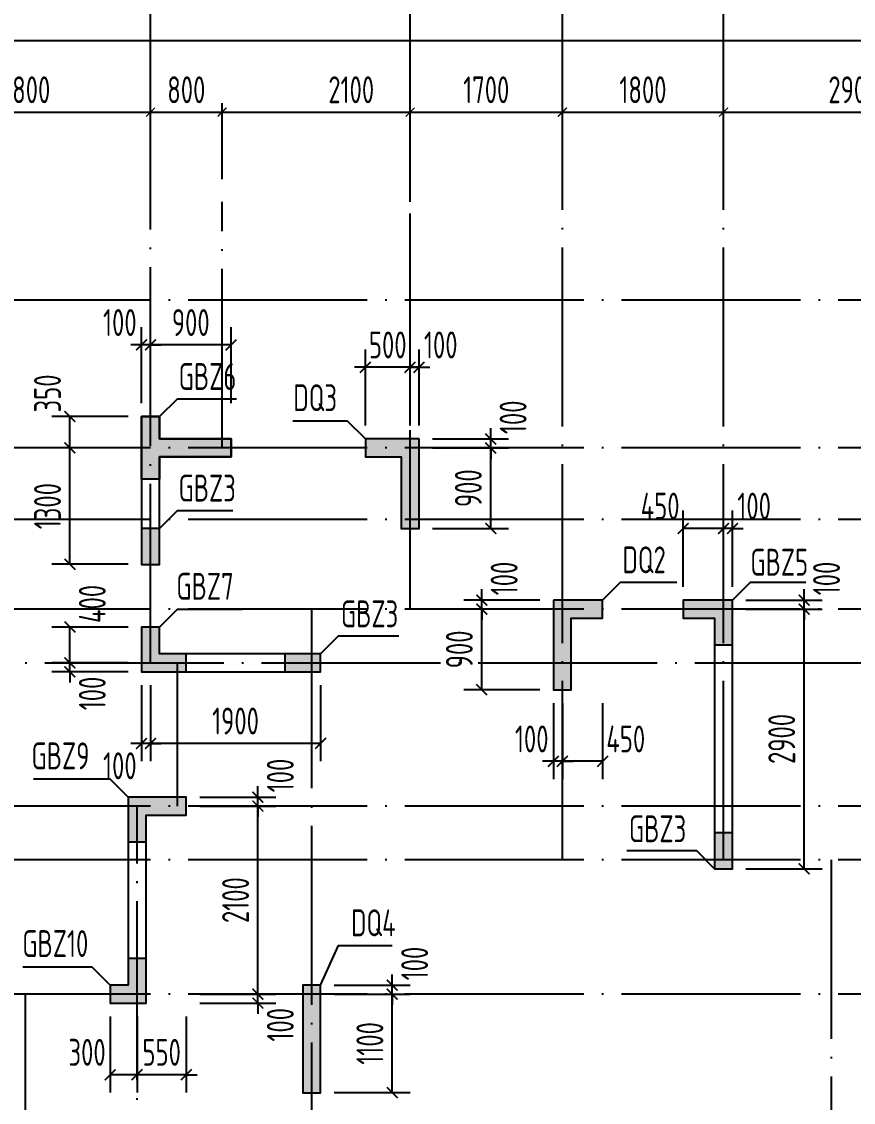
# Model space of a CAD drawing. Extents: x -668857 to 143095, y -247466 to 228182.
# Drawn here: x -290182 to -280893, y -3528 to 8542 of the extents above; entities that cross this region are included whole.
import ezdxf
from ezdxf.enums import TextEntityAlignment as Align

# ---------------------------------------------------------------- set-up
doc = ezdxf.new("R2010")
doc.units = 0
doc.header["$LTSCALE"] = 1000
doc.linetypes.add('DOTE', pattern=[2.42, 2, -0.2, 0.02, -0.2])
doc.layers.get('0').update_dxf_attribs({"linetype": 'CONTINUOUS'})
doc.layers.get('DEFPOINTS').update_dxf_attribs({"linetype": 'CONTINUOUS'})
for name, color, linetype in [('A-AXIS', 1, 'CONTINUOUS'), ('A-DOTE', 10, 'DOTE'), ('S-Q墙实线', 6, 'CONTINUOUS'), ('S-Q墙标注', 3, 'CONTINUOUS'), ('S-X详图填充', 252, 'CONTINUOUS'), ('S-X详图实线', 4, 'CONTINUOUS'), ('S-Y一般标注', 3, 'CONTINUOUS'), ('S-Z柱编号', 6, 'CONTINUOUS')]:
    doc.layers.add(name, color=color, linetype=linetype)
doc.styles.add('TSSD_DIMENSION', font='Tssdeng.shx', dxfattribs={"width": 0.7, "bigfont": 'tssdchn.shx'})
doc.styles.add('TSSD_REIN', font='tssdeng.shx', dxfattribs={"width": 0.7, "height": 300, "bigfont": 'tssdchn.shx'})
doc.styles.add('结构文字', font='zstxt.shx', dxfattribs={"width": 0.7, "bigfont": 'zshz.shx'})
doc.dimstyles.new('STRUCK', dxfattribs={"dimtxt": 400, "dimasz": 121, "dimexe": 200, "dimexo": 150, "dimgap": 115, "dimtad": 1, "dimdec": 0, "dimdsep": 46, "dimtxsty": '结构文字', "dimblk": 'ARCHTICK', "dimcen": 400, "dimclrd": 3, "dimclre": 3, "dimclrt": 7, "dimadec": 0, "dimazin": 0, "dimtfac": 1, "dimtdec": 0, "dimtix": 1, "dimtmove": 2, "dimatfit": 3, "dimldrblk": '_DIMX', "dimfxl": 0, "dimtolj": 1, "dimtzin": 0, "dimarcsym": 0})
doc.dimstyles.new('TSSD_100_100', dxfattribs={"dimtxt": 300, "dimasz": 100, "dimexe": 100, "dimexo": 250, "dimgap": 100, "dimtad": 1, "dimdec": 0, "dimzin": 0, "dimdsep": 46, "dimtxsty": 'TSSD_DIMENSION', "dimblk": 'ARCHTICK', "dimcen": 0, "dimdle": 100, "dimclrt": 7, "dimadec": 0, "dimazin": 0, "dimtfac": 1, "dimtdec": 0, "dimtix": 1, "dimtmove": 2, "dimatfit": 3, "dimldrblk": 'ARCHTICK', "dimfxl": 0, "dimtolj": 1, "dimtzin": 0, "dimarcsym": 0})

# ---------------------------------------------------------------- blocks, each defined once
blk = doc.blocks.new('_ArchTick')
at = {"color": 0, "linetype": 'ByBlock', "const_width": 0.15}
blk.add_lwpolyline([(-0.5, -0.5), (0.5, 0.5)], dxfattribs=at)
blk = doc.blocks.new('*D113')
at = {"layer": 'DEFPOINTS', "color": 0}
for p in [(43500, 19250), (40700, 18250), (43500, 18250)]:
    blk.add_point(p, dxfattribs=at)
at = {"layer": 'S-Y一般标注', "color": 0, "lineweight": -2}
for p, q in [((40700, 18500), (40700, 19350)), ((43500, 18500), (43500, 19350)), ((40600, 19250), (43600, 19250))]:
    blk.add_line(p, q, dxfattribs=at)
at = {"layer": 'S-Y一般标注', "color": 0, "lineweight": -2, "xscale": 100, "yscale": 100, "zscale": 100, "rotation": 180}
blk.add_blockref('_ArchTick', (40700, 19250), dxfattribs=at)
at = {"layer": 'S-Y一般标注', "color": 0, "lineweight": -2, "xscale": 100, "yscale": 100, "zscale": 100}
blk.add_blockref('_ArchTick', (43500, 19250), dxfattribs=at)
at = {"layer": 'S-Y一般标注', "color": 7, "insert": (42100, 19500), "char_height": 300, "attachment_point": 5, "style": 'TSSD_DIMENSION'}
blk.add_mtext('\\A1;2800', dxfattribs=at)
blk = doc.blocks.new('*D114')
at = {"layer": 'DEFPOINTS', "color": 0}
for p in [(46400, 19250), (44300, 18250), (46400, 18250)]:
    blk.add_point(p, dxfattribs=at)
at = {"layer": 'S-Y一般标注', "color": 0, "lineweight": -2}
for p, q in [((44300, 18500), (44300, 19350)), ((46400, 18500), (46400, 19350)), ((44200, 19250), (46500, 19250))]:
    blk.add_line(p, q, dxfattribs=at)
at = {"layer": 'S-Y一般标注', "color": 0, "lineweight": -2, "xscale": 100, "yscale": 100, "zscale": 100, "rotation": 180}
blk.add_blockref('_ArchTick', (44300, 19250), dxfattribs=at)
at = {"layer": 'S-Y一般标注', "color": 0, "lineweight": -2, "xscale": 100, "yscale": 100, "zscale": 100}
blk.add_blockref('_ArchTick', (46400, 19250), dxfattribs=at)
at = {"layer": 'S-Y一般标注', "color": 7, "insert": (45742, 19500), "char_height": 300, "attachment_point": 5, "style": 'TSSD_DIMENSION'}
blk.add_mtext('\\A1;2100', dxfattribs=at)
blk = doc.blocks.new('*D115')
at = {"layer": 'DEFPOINTS', "color": 0}
for p in [(48100, 19250), (46400, 18250), (48100, 18250)]:
    blk.add_point(p, dxfattribs=at)
at = {"layer": 'S-Y一般标注', "color": 0, "lineweight": -2}
for p, q in [((46400, 18500), (46400, 19350)), ((48100, 18500), (48100, 19350)), ((46300, 19250), (48200, 19250))]:
    blk.add_line(p, q, dxfattribs=at)
at = {"layer": 'S-Y一般标注', "color": 0, "lineweight": -2, "xscale": 100, "yscale": 100, "zscale": 100, "rotation": 180}
blk.add_blockref('_ArchTick', (46400, 19250), dxfattribs=at)
at = {"layer": 'S-Y一般标注', "color": 0, "lineweight": -2, "xscale": 100, "yscale": 100, "zscale": 100}
blk.add_blockref('_ArchTick', (48100, 19250), dxfattribs=at)
at = {"layer": 'S-Y一般标注', "color": 7, "insert": (47250, 19500), "char_height": 300, "attachment_point": 5, "style": 'TSSD_DIMENSION'}
blk.add_mtext('\\A1;1700', dxfattribs=at)
blk = doc.blocks.new('*D116')
at = {"layer": 'DEFPOINTS', "color": 0}
for p in [(49900, 19250), (48100, 18250), (49900, 18250)]:
    blk.add_point(p, dxfattribs=at)
at = {"layer": 'S-Y一般标注', "color": 0, "lineweight": -2}
for p, q in [((48100, 18500), (48100, 19350)), ((49900, 18500), (49900, 19350)), ((48000, 19250), (50000, 19250))]:
    blk.add_line(p, q, dxfattribs=at)
at = {"layer": 'S-Y一般标注', "color": 0, "lineweight": -2, "xscale": 100, "yscale": 100, "zscale": 100, "rotation": 180}
blk.add_blockref('_ArchTick', (48100, 19250), dxfattribs=at)
at = {"layer": 'S-Y一般标注', "color": 0, "lineweight": -2, "xscale": 100, "yscale": 100, "zscale": 100}
blk.add_blockref('_ArchTick', (49900, 19250), dxfattribs=at)
at = {"layer": 'S-Y一般标注', "color": 7, "insert": (49000, 19500), "char_height": 300, "attachment_point": 5, "style": 'TSSD_DIMENSION'}
blk.add_mtext('\\A1;1800', dxfattribs=at)
blk = doc.blocks.new('*D117')
at = {"layer": 'DEFPOINTS', "color": 0}
for p in [(52800, 19250), (49900, 18250), (52800, 18250)]:
    blk.add_point(p, dxfattribs=at)
at = {"layer": 'S-Y一般标注', "color": 0, "lineweight": -2}
for p, q in [((49900, 18500), (49900, 19350)), ((52800, 18500), (52800, 19350)), ((49800, 19250), (52900, 19250))]:
    blk.add_line(p, q, dxfattribs=at)
at = {"layer": 'S-Y一般标注', "color": 0, "lineweight": -2, "xscale": 100, "yscale": 100, "zscale": 100, "rotation": 180}
blk.add_blockref('_ArchTick', (49900, 19250), dxfattribs=at)
at = {"layer": 'S-Y一般标注', "color": 0, "lineweight": -2, "xscale": 100, "yscale": 100, "zscale": 100}
blk.add_blockref('_ArchTick', (52800, 19250), dxfattribs=at)
at = {"layer": 'S-Y一般标注', "color": 7, "insert": (51350, 19500), "char_height": 300, "attachment_point": 5, "style": 'TSSD_DIMENSION'}
blk.add_mtext('\\A1;2900', dxfattribs=at)
blk = doc.blocks.new('*D119')
at = {"layer": 'DEFPOINTS', "color": 0}
for p in [(54600, 20050), (4600, 18250), (54600, 18250)]:
    blk.add_point(p, dxfattribs=at)
at = {"layer": 'S-Y一般标注', "color": 0, "lineweight": -2}
for p, q in [((4500, 20050), (54700, 20050)), ((4600, 18500), (4600, 20150)), ((54600, 18500), (54600, 20150))]:
    blk.add_line(p, q, dxfattribs=at)
at = {"layer": 'S-Y一般标注', "color": 0, "lineweight": -2, "xscale": 100, "yscale": 100, "zscale": 100, "rotation": 180}
blk.add_blockref('_ArchTick', (4600, 20050), dxfattribs=at)
at = {"layer": 'S-Y一般标注', "color": 0, "lineweight": -2, "xscale": 100, "yscale": 100, "zscale": 100}
blk.add_blockref('_ArchTick', (54600, 20050), dxfattribs=at)
at = {"layer": 'S-Y一般标注', "color": 7, "insert": (29600, 20300), "char_height": 300, "attachment_point": 5, "style": 'TSSD_DIMENSION'}
blk.add_mtext('\\A1;50000', dxfattribs=at)
blk = doc.blocks.new('*D133')
at = {"layer": 'DEFPOINTS', "color": 0}
for p in [(44300, 19250), (43500, 18250), (44300, 18250)]:
    blk.add_point(p, dxfattribs=at)
at = {"layer": 'S-Y一般标注', "color": 0, "lineweight": -2}
for p, q in [((43500, 18500), (43500, 19350)), ((44300, 18500), (44300, 19350)), ((43400, 19250), (44400, 19250))]:
    blk.add_line(p, q, dxfattribs=at)
at = {"layer": 'S-Y一般标注', "color": 0, "lineweight": -2, "xscale": 100, "yscale": 100, "zscale": 100, "rotation": 180}
blk.add_blockref('_ArchTick', (43500, 19250), dxfattribs=at)
at = {"layer": 'S-Y一般标注', "color": 0, "lineweight": -2, "xscale": 100, "yscale": 100, "zscale": 100}
blk.add_blockref('_ArchTick', (44300, 19250), dxfattribs=at)
at = {"layer": 'S-Y一般标注', "color": 7, "insert": (43900, 19500), "char_height": 300, "attachment_point": 5, "style": 'TSSD_DIMENSION'}
blk.add_mtext('\\A1;800', dxfattribs=at)
blk = doc.blocks.new('*D1481')
at = {"layer": 'DEFPOINTS', "color": 0}
for p in [(-286843, -2319), (-286043, -2319), (-286843, -3419)]:
    blk.add_point(p, dxfattribs=at)
at = {"layer": 'S-Q墙标注', "color": 3, "lineweight": -2}
for p, q in [((-286693, -2319), (-285843, -2319)), ((-286043, -3419), (-286043, -2319)), ((-286693, -3419), (-285843, -3419))]:
    blk.add_line(p, q, dxfattribs=at)
at = {"layer": 'S-Q墙标注', "color": 3, "lineweight": -2, "xscale": 121, "yscale": 121, "zscale": 121}
for p, rotation in [((-286043, -2319), 90), ((-286043, -3419), 270)]:
    blk.add_blockref('_ArchTick', p, dxfattribs=dict(at, rotation=rotation))
at = {"layer": 'S-Q墙标注', "color": 7, "insert": (-286293, -2869), "char_height": 300, "attachment_point": 5, "rotation": 90, "style": 'TSSD_REIN'}
blk.add_mtext('\\A1;1100', dxfattribs=at)
blk = doc.blocks.new('_DIMX')
blk.add_line((-150, 0), (150, 0))
at = {"const_width": 50}
blk.add_lwpolyline([(-70, -70), (70, 70)], dxfattribs=at)
blk = doc.blocks.new('*D1482')
at = {"layer": 'DEFPOINTS', "color": 0}
for p in [(-286843, -2219), (-286043, -2219), (-286843, -2319)]:
    blk.add_point(p, dxfattribs=at)
at = {"layer": 'S-Q墙标注', "color": 3, "lineweight": -2}
for p, q in [((-286043, -2219), (-286043, -2098)), ((-286693, -2219), (-285843, -2219)), ((-286043, -2319), (-286043, -2219)), ((-286693, -2319), (-285843, -2319)), ((-286043, -2319), (-286043, -2440))]:
    blk.add_line(p, q, dxfattribs=at)
at = {"layer": 'S-Q墙标注', "color": 3, "lineweight": -2, "xscale": 121, "yscale": 121, "zscale": 121}
for p, rotation in [((-286043, -2219), 270), ((-286043, -2319), 90)]:
    blk.add_blockref('_ArchTick', p, dxfattribs=dict(at, rotation=rotation))
at = {"layer": 'S-Q墙标注', "color": 7, "insert": (-285793, -1977), "char_height": 300, "attachment_point": 5, "rotation": 90, "style": 'TSSD_REIN'}
blk.add_mtext('\\A1;100', dxfattribs=at)
blk = doc.blocks.new('*D1487')
at = {"layer": 'DEFPOINTS', "color": 0}
for p in [(-282243, 1981), (-281443, 1981), (-282243, -919)]:
    blk.add_point(p, dxfattribs=at)
at = {"layer": 'S-Q墙标注', "color": 3, "lineweight": -2}
for p, q in [((-282093, 1981), (-281243, 1981)), ((-281443, -919), (-281443, 1981)), ((-282093, -919), (-281243, -919))]:
    blk.add_line(p, q, dxfattribs=at)
at = {"layer": 'S-Q墙标注', "color": 3, "lineweight": -2, "xscale": 121, "yscale": 121, "zscale": 121}
for p, rotation in [((-281443, 1981), 90), ((-281443, -919), 270)]:
    blk.add_blockref('_ArchTick', p, dxfattribs=dict(at, rotation=rotation))
at = {"layer": 'S-Q墙标注', "color": 7, "insert": (-281693, 531), "char_height": 300, "attachment_point": 5, "rotation": 90, "style": 'TSSD_REIN'}
blk.add_mtext('\\A1;2900', dxfattribs=at)
blk = doc.blocks.new('*D1488')
at = {"layer": 'DEFPOINTS', "color": 0}
for p in [(-282243, 2081), (-281443, 2081), (-282243, 1981)]:
    blk.add_point(p, dxfattribs=at)
at = {"layer": 'S-Q墙标注', "color": 3, "lineweight": -2}
for p, q in [((-281443, 2081), (-281443, 2202)), ((-282093, 2081), (-281243, 2081)), ((-281443, 1981), (-281443, 2081)), ((-282093, 1981), (-281243, 1981)), ((-281443, 1981), (-281443, 1860))]:
    blk.add_line(p, q, dxfattribs=at)
at = {"layer": 'S-Q墙标注', "color": 3, "lineweight": -2, "xscale": 121, "yscale": 121, "zscale": 121}
for p, rotation in [((-281443, 2081), 270), ((-281443, 1981), 90)]:
    blk.add_blockref('_ArchTick', p, dxfattribs=dict(at, rotation=rotation))
at = {"layer": 'S-Q墙标注', "color": 7, "insert": (-281193, 2323), "char_height": 300, "attachment_point": 5, "rotation": 90, "style": 'TSSD_REIN'}
blk.add_mtext('\\A1;100', dxfattribs=at)
blk = doc.blocks.new('*D1489')
at = {"layer": 'DEFPOINTS', "color": 0}
for p in [(-282343, 2881), (-282343, 2081), (-282243, 2081)]:
    blk.add_point(p, dxfattribs=at)
at = {"layer": 'S-Q墙标注', "color": 3, "lineweight": -2}
for p, q in [((-282343, 2231), (-282343, 3081)), ((-282243, 2231), (-282243, 3081)), ((-282343, 2881), (-282464, 2881)), ((-282243, 2881), (-282343, 2881)), ((-282243, 2881), (-282122, 2881))]:
    blk.add_line(p, q, dxfattribs=at)
at = {"layer": 'S-Q墙标注', "color": 3, "lineweight": -2, "xscale": 121, "yscale": 121, "zscale": 121}
blk.add_blockref('_ArchTick', (-282343, 2881), dxfattribs=at)
at = {"layer": 'S-Q墙标注', "color": 3, "lineweight": -2, "xscale": 121, "yscale": 121, "zscale": 121, "rotation": 180}
blk.add_blockref('_ArchTick', (-282243, 2881), dxfattribs=at)
at = {"layer": 'S-Q墙标注', "color": 7, "insert": (-282001, 3131), "char_height": 300, "attachment_point": 5, "style": 'TSSD_REIN'}
blk.add_mtext('\\A1;100', dxfattribs=at)
blk = doc.blocks.new('*D1490')
at = {"layer": 'DEFPOINTS', "color": 0}
for p in [(-282793, 2881), (-282793, 2081), (-282343, 2081)]:
    blk.add_point(p, dxfattribs=at)
at = {"layer": 'S-Q墙标注', "color": 3, "lineweight": -2}
for p, q in [((-282793, 2231), (-282793, 3081)), ((-282343, 2231), (-282343, 3081)), ((-282343, 2881), (-282793, 2881))]:
    blk.add_line(p, q, dxfattribs=at)
at = {"layer": 'S-Q墙标注', "color": 3, "lineweight": -2, "xscale": 121, "yscale": 121, "zscale": 121, "rotation": 180}
blk.add_blockref('_ArchTick', (-282793, 2881), dxfattribs=at)
at = {"layer": 'S-Q墙标注', "color": 3, "lineweight": -2, "xscale": 121, "yscale": 121, "zscale": 121}
blk.add_blockref('_ArchTick', (-282343, 2881), dxfattribs=at)
at = {"layer": 'S-Q墙标注', "color": 7, "insert": (-283051, 3131), "char_height": 300, "attachment_point": 5, "style": 'TSSD_REIN'}
blk.add_mtext('\\A1;450', dxfattribs=at)
blk = doc.blocks.new('*D1491')
at = {"layer": 'DEFPOINTS', "color": 0}
for p in [(-285043, 1981), (-284243, 1981), (-284243, 1081)]:
    blk.add_point(p, dxfattribs=at)
at = {"layer": 'S-Q墙标注', "color": 3, "lineweight": -2}
for p, q in [((-284393, 1981), (-285243, 1981)), ((-285043, 1081), (-285043, 1981)), ((-284393, 1081), (-285243, 1081))]:
    blk.add_line(p, q, dxfattribs=at)
at = {"layer": 'S-Q墙标注', "color": 3, "lineweight": -2, "xscale": 121, "yscale": 121, "zscale": 121}
for p, rotation in [((-285043, 1981), 90), ((-285043, 1081), 270)]:
    blk.add_blockref('_ArchTick', p, dxfattribs=dict(at, rotation=rotation))
at = {"layer": 'S-Q墙标注', "color": 7, "insert": (-285293, 1531), "char_height": 300, "attachment_point": 5, "rotation": 90, "style": 'TSSD_REIN'}
blk.add_mtext('\\A1;900', dxfattribs=at)
blk = doc.blocks.new('*D1492')
at = {"layer": 'DEFPOINTS', "color": 0}
for p in [(-285043, 2081), (-284243, 2081), (-284243, 1981)]:
    blk.add_point(p, dxfattribs=at)
at = {"layer": 'S-Q墙标注', "color": 3, "lineweight": -2}
for p, q in [((-285043, 2081), (-285043, 2202)), ((-284393, 2081), (-285243, 2081)), ((-285043, 1981), (-285043, 2081)), ((-284393, 1981), (-285243, 1981)), ((-285043, 1981), (-285043, 1860))]:
    blk.add_line(p, q, dxfattribs=at)
at = {"layer": 'S-Q墙标注', "color": 3, "lineweight": -2, "xscale": 121, "yscale": 121, "zscale": 121}
for p, rotation in [((-285043, 2081), 270), ((-285043, 1981), 90)]:
    blk.add_blockref('_ArchTick', p, dxfattribs=dict(at, rotation=rotation))
at = {"layer": 'S-Q墙标注', "color": 7, "insert": (-284793, 2323), "char_height": 300, "attachment_point": 5, "rotation": 90, "style": 'TSSD_REIN'}
blk.add_mtext('\\A1;100', dxfattribs=at)
blk = doc.blocks.new('*D1493')
at = {"layer": 'DEFPOINTS', "color": 0}
for p in [(-284143, 1081), (-283693, 1081), (-284143, 281)]:
    blk.add_point(p, dxfattribs=at)
at = {"layer": 'S-Q墙标注', "color": 3, "lineweight": -2}
for p, q in [((-284143, 931), (-284143, 81)), ((-283693, 931), (-283693, 81)), ((-283693, 281), (-284143, 281))]:
    blk.add_line(p, q, dxfattribs=at)
at = {"layer": 'S-Q墙标注', "color": 3, "lineweight": -2, "xscale": 121, "yscale": 121, "zscale": 121, "rotation": 180}
blk.add_blockref('_ArchTick', (-284143, 281), dxfattribs=at)
at = {"layer": 'S-Q墙标注', "color": 3, "lineweight": -2, "xscale": 121, "yscale": 121, "zscale": 121}
blk.add_blockref('_ArchTick', (-283693, 281), dxfattribs=at)
at = {"layer": 'S-Q墙标注', "color": 7, "insert": (-283435, 531), "char_height": 300, "attachment_point": 5, "style": 'TSSD_REIN'}
blk.add_mtext('\\A1;450', dxfattribs=at)
blk = doc.blocks.new('*D1494')
at = {"layer": 'DEFPOINTS', "color": 0}
for p in [(-284243, 1081), (-284143, 1081), (-284243, 281)]:
    blk.add_point(p, dxfattribs=at)
at = {"layer": 'S-Q墙标注', "color": 3, "lineweight": -2}
for p, q in [((-284243, 931), (-284243, 81)), ((-284143, 931), (-284143, 81)), ((-284243, 281), (-284364, 281)), ((-284143, 281), (-284243, 281)), ((-284143, 281), (-284022, 281))]:
    blk.add_line(p, q, dxfattribs=at)
at = {"layer": 'S-Q墙标注', "color": 3, "lineweight": -2, "xscale": 121, "yscale": 121, "zscale": 121}
blk.add_blockref('_ArchTick', (-284243, 281), dxfattribs=at)
at = {"layer": 'S-Q墙标注', "color": 3, "lineweight": -2, "xscale": 121, "yscale": 121, "zscale": 121, "rotation": 180}
blk.add_blockref('_ArchTick', (-284143, 281), dxfattribs=at)
at = {"layer": 'S-Q墙标注', "color": 7, "insert": (-284485, 531), "char_height": 300, "attachment_point": 5, "style": 'TSSD_REIN'}
blk.add_mtext('\\A1;100', dxfattribs=at)
blk = doc.blocks.new('*D1495')
at = {"layer": 'DEFPOINTS', "color": 0}
for p in [(-289643, 1381), (-288843, 1381), (-288843, 1281)]:
    blk.add_point(p, dxfattribs=at)
at = {"layer": 'S-Q墙标注', "color": 3, "lineweight": -2}
for p, q in [((-289643, 1381), (-289643, 1502)), ((-288993, 1381), (-289843, 1381)), ((-289643, 1281), (-289643, 1381)), ((-288993, 1281), (-289843, 1281)), ((-289643, 1281), (-289643, 1160))]:
    blk.add_line(p, q, dxfattribs=at)
at = {"layer": 'S-Q墙标注', "color": 3, "lineweight": -2, "xscale": 121, "yscale": 121, "zscale": 121}
for p, rotation in [((-289643, 1381), 270), ((-289643, 1281), 90)]:
    blk.add_blockref('_ArchTick', p, dxfattribs=dict(at, rotation=rotation))
at = {"layer": 'S-Q墙标注', "color": 7, "insert": (-289393, 1039), "char_height": 300, "attachment_point": 5, "rotation": 90, "style": 'TSSD_REIN'}
blk.add_mtext('\\A1;100', dxfattribs=at)
blk = doc.blocks.new('*D1496')
at = {"layer": 'DEFPOINTS', "color": 0}
for p in [(-289643, 1781), (-288843, 1781), (-288843, 1381)]:
    blk.add_point(p, dxfattribs=at)
at = {"layer": 'S-Q墙标注', "color": 3, "lineweight": -2}
for p, q in [((-288993, 1781), (-289843, 1781)), ((-289643, 1381), (-289643, 1781)), ((-288993, 1381), (-289843, 1381))]:
    blk.add_line(p, q, dxfattribs=at)
at = {"layer": 'S-Q墙标注', "color": 3, "lineweight": -2, "xscale": 121, "yscale": 121, "zscale": 121}
for p, rotation in [((-289643, 1781), 90), ((-289643, 1381), 270)]:
    blk.add_blockref('_ArchTick', p, dxfattribs=dict(at, rotation=rotation))
at = {"layer": 'S-Q墙标注', "color": 7, "insert": (-289393, 2039), "char_height": 300, "attachment_point": 5, "rotation": 90, "style": 'TSSD_REIN'}
blk.add_mtext('\\A1;400', dxfattribs=at)
blk = doc.blocks.new('*D1497')
at = {"layer": 'DEFPOINTS', "color": 0}
for p in [(-288743, 1281), (-286843, 1281), (-288743, 481)]:
    blk.add_point(p, dxfattribs=at)
at = {"layer": 'S-Q墙标注', "color": 3, "lineweight": -2}
for p, q in [((-288743, 1131), (-288743, 281)), ((-286843, 1131), (-286843, 281)), ((-286843, 481), (-288743, 481))]:
    blk.add_line(p, q, dxfattribs=at)
at = {"layer": 'S-Q墙标注', "color": 3, "lineweight": -2, "xscale": 121, "yscale": 121, "zscale": 121, "rotation": 180}
blk.add_blockref('_ArchTick', (-288743, 481), dxfattribs=at)
at = {"layer": 'S-Q墙标注', "color": 3, "lineweight": -2, "xscale": 121, "yscale": 121, "zscale": 121}
blk.add_blockref('_ArchTick', (-286843, 481), dxfattribs=at)
at = {"layer": 'S-Q墙标注', "color": 7, "insert": (-287793, 731), "char_height": 300, "attachment_point": 5, "style": 'TSSD_REIN'}
blk.add_mtext('\\A1;1900', dxfattribs=at)
blk = doc.blocks.new('*D1498')
at = {"layer": 'DEFPOINTS', "color": 0}
for p in [(-288843, 1281), (-288743, 1281), (-288843, 481)]:
    blk.add_point(p, dxfattribs=at)
at = {"layer": 'S-Q墙标注', "color": 3, "lineweight": -2}
for p, q in [((-288843, 1131), (-288843, 281)), ((-288743, 1131), (-288743, 281)), ((-288843, 481), (-288964, 481)), ((-288743, 481), (-288843, 481)), ((-288743, 481), (-288622, 481))]:
    blk.add_line(p, q, dxfattribs=at)
at = {"layer": 'S-Q墙标注', "color": 3, "lineweight": -2, "xscale": 121, "yscale": 121, "zscale": 121}
blk.add_blockref('_ArchTick', (-288843, 481), dxfattribs=at)
at = {"layer": 'S-Q墙标注', "color": 3, "lineweight": -2, "xscale": 121, "yscale": 121, "zscale": 121, "rotation": 180}
blk.add_blockref('_ArchTick', (-288743, 481), dxfattribs=at)
at = {"layer": 'S-Q墙标注', "color": 7, "insert": (-289085, 231), "char_height": 300, "attachment_point": 5, "style": 'TSSD_REIN'}
blk.add_mtext('\\A1;100', dxfattribs=at)
blk = doc.blocks.new('*D1499')
at = {"layer": 'DEFPOINTS', "color": 0}
for p in [(-285743, 3781), (-284943, 3781), (-285743, 2881)]:
    blk.add_point(p, dxfattribs=at)
at = {"layer": 'S-Q墙标注', "color": 3, "lineweight": -2}
for p, q in [((-285593, 3781), (-284743, 3781)), ((-284943, 2881), (-284943, 3781)), ((-285593, 2881), (-284743, 2881))]:
    blk.add_line(p, q, dxfattribs=at)
at = {"layer": 'S-Q墙标注', "color": 3, "lineweight": -2, "xscale": 121, "yscale": 121, "zscale": 121}
for p, rotation in [((-284943, 3781), 90), ((-284943, 2881), 270)]:
    blk.add_blockref('_ArchTick', p, dxfattribs=dict(at, rotation=rotation))
at = {"layer": 'S-Q墙标注', "color": 7, "insert": (-285193, 3331), "char_height": 300, "attachment_point": 5, "rotation": 90, "style": 'TSSD_REIN'}
blk.add_mtext('\\A1;900', dxfattribs=at)
blk = doc.blocks.new('*D1500')
at = {"layer": 'DEFPOINTS', "color": 0}
for p in [(-285743, 3881), (-284943, 3881), (-285743, 3781)]:
    blk.add_point(p, dxfattribs=at)
at = {"layer": 'S-Q墙标注', "color": 3, "lineweight": -2}
for p, q in [((-284943, 3881), (-284943, 4002)), ((-285593, 3881), (-284743, 3881)), ((-284943, 3781), (-284943, 3881)), ((-285593, 3781), (-284743, 3781)), ((-284943, 3781), (-284943, 3660))]:
    blk.add_line(p, q, dxfattribs=at)
at = {"layer": 'S-Q墙标注', "color": 3, "lineweight": -2, "xscale": 121, "yscale": 121, "zscale": 121}
for p, rotation in [((-284943, 3881), 270), ((-284943, 3781), 90)]:
    blk.add_blockref('_ArchTick', p, dxfattribs=dict(at, rotation=rotation))
at = {"layer": 'S-Q墙标注', "color": 7, "insert": (-284693, 4123), "char_height": 300, "attachment_point": 5, "rotation": 90, "style": 'TSSD_REIN'}
blk.add_mtext('\\A1;100', dxfattribs=at)
blk = doc.blocks.new('*D1501')
at = {"layer": 'DEFPOINTS', "color": 0}
for p in [(-285843, 4681), (-285843, 3881), (-285743, 3881)]:
    blk.add_point(p, dxfattribs=at)
at = {"layer": 'S-Q墙标注', "color": 3, "lineweight": -2}
for p, q in [((-285843, 4031), (-285843, 4881)), ((-285743, 4031), (-285743, 4881)), ((-285843, 4681), (-285964, 4681)), ((-285743, 4681), (-285843, 4681)), ((-285743, 4681), (-285622, 4681))]:
    blk.add_line(p, q, dxfattribs=at)
at = {"layer": 'S-Q墙标注', "color": 3, "lineweight": -2, "xscale": 121, "yscale": 121, "zscale": 121}
blk.add_blockref('_ArchTick', (-285843, 4681), dxfattribs=at)
at = {"layer": 'S-Q墙标注', "color": 3, "lineweight": -2, "xscale": 121, "yscale": 121, "zscale": 121, "rotation": 180}
blk.add_blockref('_ArchTick', (-285743, 4681), dxfattribs=at)
at = {"layer": 'S-Q墙标注', "color": 7, "insert": (-285501, 4931), "char_height": 300, "attachment_point": 5, "style": 'TSSD_REIN'}
blk.add_mtext('\\A1;100', dxfattribs=at)
blk = doc.blocks.new('*D1502')
at = {"layer": 'DEFPOINTS', "color": 0}
for p in [(-286343, 4681), (-286343, 3881), (-285843, 3881)]:
    blk.add_point(p, dxfattribs=at)
at = {"layer": 'S-Q墙标注', "color": 3, "lineweight": -2}
for p, q in [((-286343, 4031), (-286343, 4881)), ((-285843, 4031), (-285843, 4881)), ((-286343, 4681), (-286464, 4681)), ((-285843, 4681), (-286343, 4681)), ((-285843, 4681), (-285722, 4681))]:
    blk.add_line(p, q, dxfattribs=at)
at = {"layer": 'S-Q墙标注', "color": 3, "lineweight": -2, "xscale": 121, "yscale": 121, "zscale": 121}
blk.add_blockref('_ArchTick', (-286343, 4681), dxfattribs=at)
at = {"layer": 'S-Q墙标注', "color": 3, "lineweight": -2, "xscale": 121, "yscale": 121, "zscale": 121, "rotation": 180}
blk.add_blockref('_ArchTick', (-285843, 4681), dxfattribs=at)
at = {"layer": 'S-Q墙标注', "color": 7, "insert": (-286093, 4931), "char_height": 300, "attachment_point": 5, "style": 'TSSD_REIN'}
blk.add_mtext('\\A1;500', dxfattribs=at)
blk = doc.blocks.new('*D1503')
at = {"layer": 'DEFPOINTS', "color": 0}
for p in [(-288343, -2319), (-287543, -2319), (-288343, -2419)]:
    blk.add_point(p, dxfattribs=at)
at = {"layer": 'S-Q墙标注', "color": 3, "lineweight": -2}
for p, q in [((-287543, -2319), (-287543, -2198)), ((-288193, -2319), (-287343, -2319)), ((-287543, -2419), (-287543, -2319)), ((-288193, -2419), (-287343, -2419)), ((-287543, -2419), (-287543, -2540))]:
    blk.add_line(p, q, dxfattribs=at)
at = {"layer": 'S-Q墙标注', "color": 3, "lineweight": -2, "xscale": 121, "yscale": 121, "zscale": 121}
for p, rotation in [((-287543, -2319), 270), ((-287543, -2419), 90)]:
    blk.add_blockref('_ArchTick', p, dxfattribs=dict(at, rotation=rotation))
at = {"layer": 'S-Q墙标注', "color": 7, "insert": (-287293, -2661), "char_height": 300, "attachment_point": 5, "rotation": 90, "style": 'TSSD_REIN'}
blk.add_mtext('\\A1;100', dxfattribs=at)
blk = doc.blocks.new('*D1353')
at = {"layer": 'DEFPOINTS', "color": 0}
for p in [(-288343, -219), (-287543, -219), (-288343, -2319)]:
    blk.add_point(p, dxfattribs=at)
at = {"layer": 'S-Q墙标注', "color": 3, "lineweight": -2}
for p, q in [((-288193, -219), (-287343, -219)), ((-287543, -2319), (-287543, -219)), ((-288193, -2319), (-287343, -2319))]:
    blk.add_line(p, q, dxfattribs=at)
at = {"layer": 'S-Q墙标注', "color": 3, "lineweight": -2, "xscale": 121, "yscale": 121, "zscale": 121}
for p, rotation in [((-287543, -219), 90), ((-287543, -2319), 270)]:
    blk.add_blockref('_ArchTick', p, dxfattribs=dict(at, rotation=rotation))
at = {"layer": 'S-Q墙标注', "color": 7, "insert": (-287793, -1269), "char_height": 300, "attachment_point": 5, "rotation": 90, "style": 'TSSD_REIN'}
blk.add_mtext('\\A1;2100', dxfattribs=at)
blk = doc.blocks.new('*D1354')
at = {"layer": 'DEFPOINTS', "color": 0}
for p in [(-288343, -119), (-287543, -119), (-288343, -219)]:
    blk.add_point(p, dxfattribs=at)
at = {"layer": 'S-Q墙标注', "color": 3, "lineweight": -2}
for p, q in [((-287543, -119), (-287543, 2)), ((-288193, -119), (-287343, -119)), ((-287543, -219), (-287543, -119)), ((-288193, -219), (-287343, -219)), ((-287543, -219), (-287543, -340))]:
    blk.add_line(p, q, dxfattribs=at)
at = {"layer": 'S-Q墙标注', "color": 3, "lineweight": -2, "xscale": 121, "yscale": 121, "zscale": 121}
for p, rotation in [((-287543, -119), 270), ((-287543, -219), 90)]:
    blk.add_blockref('_ArchTick', p, dxfattribs=dict(at, rotation=rotation))
at = {"layer": 'S-Q墙标注', "color": 7, "insert": (-287293, 123), "char_height": 300, "attachment_point": 5, "rotation": 90, "style": 'TSSD_REIN'}
blk.add_mtext('\\A1;100', dxfattribs=at)
blk = doc.blocks.new('*D1336')
at = {"layer": 'DEFPOINTS', "color": 0}
for p in [(-288893, -2419), (-288343, -2419), (-288893, -3219)]:
    blk.add_point(p, dxfattribs=at)
at = {"layer": 'S-Q墙标注', "color": 3, "lineweight": -2}
for p, q in [((-288893, -2569), (-288893, -3419)), ((-288343, -2569), (-288343, -3419)), ((-288893, -3219), (-289014, -3219)), ((-288343, -3219), (-288893, -3219)), ((-288343, -3219), (-288222, -3219))]:
    blk.add_line(p, q, dxfattribs=at)
at = {"layer": 'S-Q墙标注', "color": 3, "lineweight": -2, "xscale": 121, "yscale": 121, "zscale": 121}
blk.add_blockref('_ArchTick', (-288893, -3219), dxfattribs=at)
at = {"layer": 'S-Q墙标注', "color": 3, "lineweight": -2, "xscale": 121, "yscale": 121, "zscale": 121, "rotation": 180}
blk.add_blockref('_ArchTick', (-288343, -3219), dxfattribs=at)
at = {"layer": 'S-Q墙标注', "color": 7, "insert": (-288618, -2969), "char_height": 300, "attachment_point": 5, "style": 'TSSD_REIN'}
blk.add_mtext('\\A1;550', dxfattribs=at)
blk = doc.blocks.new('*D1337')
at = {"layer": 'DEFPOINTS', "color": 0}
for p in [(-289193, -2419), (-288893, -2419), (-289193, -3219)]:
    blk.add_point(p, dxfattribs=at)
at = {"layer": 'S-Q墙标注', "color": 3, "lineweight": -2}
for p, q in [((-289193, -2569), (-289193, -3419)), ((-288893, -2569), (-288893, -3419)), ((-288893, -3219), (-289193, -3219))]:
    blk.add_line(p, q, dxfattribs=at)
at = {"layer": 'S-Q墙标注', "color": 3, "lineweight": -2, "xscale": 121, "yscale": 121, "zscale": 121, "rotation": 180}
blk.add_blockref('_ArchTick', (-289193, -3219), dxfattribs=at)
at = {"layer": 'S-Q墙标注', "color": 3, "lineweight": -2, "xscale": 121, "yscale": 121, "zscale": 121}
blk.add_blockref('_ArchTick', (-288893, -3219), dxfattribs=at)
at = {"layer": 'S-Q墙标注', "color": 7, "insert": (-289451, -2969), "char_height": 300, "attachment_point": 5, "style": 'TSSD_REIN'}
blk.add_mtext('\\A1;300', dxfattribs=at)
blk = doc.blocks.new('*D1293')
at = {"layer": 'DEFPOINTS', "color": 0}
for p in [(-289643, 3781), (-288843, 3781), (-288843, 2481)]:
    blk.add_point(p, dxfattribs=at)
at = {"layer": 'S-Q墙标注', "color": 3, "lineweight": -2}
for p, q in [((-288993, 3781), (-289843, 3781)), ((-289643, 2481), (-289643, 3781)), ((-288993, 2481), (-289843, 2481))]:
    blk.add_line(p, q, dxfattribs=at)
at = {"layer": 'S-Q墙标注', "color": 3, "lineweight": -2, "xscale": 121, "yscale": 121, "zscale": 121}
for p, rotation in [((-289643, 3781), 90), ((-289643, 2481), 270)]:
    blk.add_blockref('_ArchTick', p, dxfattribs=dict(at, rotation=rotation))
at = {"layer": 'S-Q墙标注', "color": 7, "insert": (-289893, 3131), "char_height": 300, "attachment_point": 5, "rotation": 90, "style": 'TSSD_REIN'}
blk.add_mtext('\\A1;1300', dxfattribs=at)
blk = doc.blocks.new('*D1294')
at = {"layer": 'DEFPOINTS', "color": 0}
for p in [(-289643, 4131), (-288843, 4131), (-288843, 3781)]:
    blk.add_point(p, dxfattribs=at)
at = {"layer": 'S-Q墙标注', "color": 3, "lineweight": -2}
for p, q in [((-288993, 4131), (-289843, 4131)), ((-289643, 3781), (-289643, 4131)), ((-288993, 3781), (-289843, 3781))]:
    blk.add_line(p, q, dxfattribs=at)
at = {"layer": 'S-Q墙标注', "color": 3, "lineweight": -2, "xscale": 121, "yscale": 121, "zscale": 121}
for p, rotation in [((-289643, 4131), 90), ((-289643, 3781), 270)]:
    blk.add_blockref('_ArchTick', p, dxfattribs=dict(at, rotation=rotation))
at = {"layer": 'S-Q墙标注', "color": 7, "insert": (-289893, 4389), "char_height": 300, "attachment_point": 5, "rotation": 90, "style": 'TSSD_REIN'}
blk.add_mtext('\\A1;350', dxfattribs=at)
blk = doc.blocks.new('*D1295')
at = {"layer": 'DEFPOINTS', "color": 0}
for p in [(-288743, 4931), (-288743, 4131), (-287843, 4131)]:
    blk.add_point(p, dxfattribs=at)
at = {"layer": 'S-Q墙标注', "color": 3, "lineweight": -2}
for p, q in [((-288743, 4281), (-288743, 5131)), ((-287843, 4281), (-287843, 5131)), ((-287843, 4931), (-288743, 4931))]:
    blk.add_line(p, q, dxfattribs=at)
at = {"layer": 'S-Q墙标注', "color": 3, "lineweight": -2, "xscale": 121, "yscale": 121, "zscale": 121, "rotation": 180}
blk.add_blockref('_ArchTick', (-288743, 4931), dxfattribs=at)
at = {"layer": 'S-Q墙标注', "color": 3, "lineweight": -2, "xscale": 121, "yscale": 121, "zscale": 121}
blk.add_blockref('_ArchTick', (-287843, 4931), dxfattribs=at)
at = {"layer": 'S-Q墙标注', "color": 7, "insert": (-288293, 5181), "char_height": 300, "attachment_point": 5, "style": 'TSSD_REIN'}
blk.add_mtext('\\A1;900', dxfattribs=at)
blk = doc.blocks.new('*D1296')
at = {"layer": 'DEFPOINTS', "color": 0}
for p in [(-288843, 4931), (-288843, 4131), (-288743, 4131)]:
    blk.add_point(p, dxfattribs=at)
at = {"layer": 'S-Q墙标注', "color": 3, "lineweight": -2}
for p, q in [((-288843, 4281), (-288843, 5131)), ((-288743, 4281), (-288743, 5131)), ((-288843, 4931), (-288964, 4931)), ((-288743, 4931), (-288843, 4931)), ((-288743, 4931), (-288622, 4931))]:
    blk.add_line(p, q, dxfattribs=at)
at = {"layer": 'S-Q墙标注', "color": 3, "lineweight": -2, "xscale": 121, "yscale": 121, "zscale": 121}
blk.add_blockref('_ArchTick', (-288843, 4931), dxfattribs=at)
at = {"layer": 'S-Q墙标注', "color": 3, "lineweight": -2, "xscale": 121, "yscale": 121, "zscale": 121, "rotation": 180}
blk.add_blockref('_ArchTick', (-288743, 4931), dxfattribs=at)
at = {"layer": 'S-Q墙标注', "color": 7, "insert": (-289085, 5181), "char_height": 300, "attachment_point": 5, "style": 'TSSD_REIN'}
blk.add_mtext('\\A1;100', dxfattribs=at)
blk = doc.blocks.new('20210726.16395156')
at = {"layer": 'A-AXIS'}
for p, q in [((43500, 18249.9), (43500, 21049.9)), ((46400, 18249.9), (46400, 21049.9)), ((48100, 18249.9), (48100, 21049.9)), ((49900, 18249.9), (49900, 21049.9))]:
    blk.add_line(p, q, dxfattribs=at)
at = {"layer": 'A-DOTE'}
for p, q in [((43500, 13100.3), (43500, 18249.9)), ((44300, 15500), (44300, 18249.9)), ((46400, 13700), (46400, 18249.9)), ((48100, 10900), (48100, 18249.9)), ((49900, 10900), (49900, 18249.9)), ((55600, 17150), (3600, 17150)), ((55600, 15500), (3600, 15500)), ((55600, 14700), (3600, 14700)), ((55600, 13700), (3600, 13700)), ((45299.8, 13700), (45300, 3600)), ((3600, 13100.3), (55600, 13100.3)), ((43800, 11500), (43800, 13100)), ((55600, 11500), (3600, 11500)), ((43350, 3600.2), (43350, 11500)), ((55600, 10900), (3600, 10900)), ((51100, 10900), (51100, 3600)), ((55600, 9400), (3600, 9400)), ((42100, 9400), (42100, 3600))]:
    blk.add_line(p, q, dxfattribs=at)
at = {"layer": 'S-Y一般标注'}
for base, p1, p2, picture, middle in [((54600, 20049.9), (4600, 18249.9), (54600, 18249.9), '*D119', (29600, 20299.9)), ((43500, 19249.9), (40700, 18249.9), (43500, 18249.9), '*D113', (42100, 19499.9)), ((44300, 19249.9), (43500, 18249.9), (44300, 18249.9), '*D133', (43900, 19499.9)), ((48100, 19249.9), (46400, 18249.9), (48100, 18249.9), '*D115', (47250, 19499.9)), ((49900, 19249.9), (48100, 18249.9), (49900, 18249.9), '*D116', (49000, 19499.9)), ((52800, 19249.9), (49900, 18249.9), (52800, 18249.9), '*D117', (51350, 19499.9))]:
    dim = blk.add_linear_dim(base=base, p1=p1, p2=p2, dimstyle='TSSD_100_100', dxfattribs=at)
    dim.commit()
    dim.dimension.update_dxf_attribs({"geometry": picture, "text_midpoint": middle})
dim = blk.add_linear_dim(base=(46400, 19249.9), p1=(44300, 18249.9), p2=(46400, 18249.9), dimstyle='TSSD_100_100', dxfattribs=at)
dim.commit()
dim.dimension.update_dxf_attribs({"geometry": '*D114', "text_midpoint": (45741.9, 19499.9), "dimtype": 160})

msp = doc.modelspace()

# ---------------------------------------------------------------- hatches: boundary and pattern name
at = {"layer": 'S-X详图填充'}
h = msp.add_hatch(color=256, dxfattribs=at)
h.dxf.hatch_style = 1
h.paths.add_polyline_path([(-288642.91, 3430.22), (-288842.91, 3430.22), (-288842.91, 4130.68), (-288642.91, 4130.68), (-288642.91, 3880.68), (-287842.79, 3880.68), (-287842.79, 3680.68), (-288642.91, 3680.68)])
h = msp.add_hatch(color=256, dxfattribs=at)
h.dxf.hatch_style = 1
h.paths.add_polyline_path([(-285742.91, 3880.68), (-286342.83, 3880.68), (-286342.83, 3680.68), (-285942.91, 3680.68), (-285942.91, 2880.68), (-285742.91, 2880.68)])
h = msp.add_hatch(color=256, dxfattribs=at)
h.dxf.hatch_style = 1
h.paths.add_polyline_path([(-288642.91, 2880.68), (-288842.91, 2880.68), (-288842.91, 2480.68), (-288642.91, 2480.68)])
h = msp.add_hatch(color=256, dxfattribs=at)
h.dxf.hatch_style = 1
h.paths.add_polyline_path([(-284242.92, 2080.68), (-284242.92, 1080.68), (-284042.92, 1080.68), (-284042.92, 1880.68), (-283693.01, 1880.68), (-283693.01, 2080.68)])
h = msp.add_hatch(color=256, dxfattribs=at)
h.dxf.hatch_style = 1
h.paths.add_polyline_path([(-282442.91, 1580.68), (-282242.91, 1580.68), (-282242.91, 2080.68), (-282792.91, 2080.68), (-282792.91, 1880.68), (-282442.91, 1880.68)])
h = msp.add_hatch(color=256, dxfattribs=at)
h.dxf.hatch_style = 1
h.paths.add_polyline_path([(-288342.91, 1280.95), (-288342.91, 1480.95), (-288642.91, 1480.95), (-288642.91, 1780.95), (-288842.91, 1780.95), (-288842.91, 1280.95)])
h = msp.add_hatch(color=256, dxfattribs=at)
h.dxf.hatch_style = 1
h.paths.add_polyline_path([(-287242.92, 1480.95), (-287242.92, 1280.95), (-286842.92, 1280.95), (-286842.92, 1480.95)])
h = msp.add_hatch(color=256, dxfattribs=at)
h.dxf.hatch_style = 1
h.paths.add_polyline_path([(-288992.91, -619.32), (-288792.91, -619.32), (-288792.91, -319.32), (-288343.04, -319.32), (-288343.04, -119.32), (-288992.91, -119.32)])
h = msp.add_hatch(color=256, dxfattribs=at)
h.dxf.hatch_style = 1
h.paths.add_polyline_path([(-282242.91, -519.32), (-282442.91, -519.32), (-282442.91, -919.32), (-282242.91, -919.32)])
h = msp.add_hatch(color=256, dxfattribs=at)
h.dxf.hatch_style = 1
h.paths.add_polyline_path([(-288792.91, -1919.32), (-288992.91, -1919.32), (-288992.91, -2219.32), (-289192.91, -2219.32), (-289192.91, -2419.32), (-288792.91, -2419.32)])
h = msp.add_hatch(color=256, dxfattribs=at)
h.dxf.hatch_style = 1
h.paths.add_polyline_path([(-287043.01, -3419.32), (-286843.01, -3419.32), (-286842.92, -2219.32), (-287042.92, -2219.32)])

# ---------------------------------------------------------------- linework, layer by layer
at = {"layer": 'S-Q墙实线'}
for points in [[(-288842.91, 3780.68), (-288842.91, 2480.68), (-288642.91, 2480.68), (-288642.91, 3680.68), (-287843.31, 3680.68), (-287843.31, 3880.68), (-288642.91, 3880.68), (-288642.91, 4130.68), (-288842.91, 4130.68)], [(-285742.91, 3880.68), (-286342.83, 3880.68), (-286342.83, 3680.68), (-285942.91, 3680.68), (-285942.91, 2880.68), (-285742.91, 2880.68)], [(-284242.92, 2080.68), (-284242.92, 1080.68), (-284042.92, 1080.68), (-284042.92, 1880.68), (-283693.01, 1880.68), (-283693.01, 2080.68)], [(-282242.91, 2080.68), (-282792.91, 2080.68), (-282792.91, 1880.68), (-282442.91, 1880.68), (-282442.91, -919.32), (-282242.91, -919.32)], [(-288642.91, 1480.95), (-288642.91, 1780.95), (-288842.91, 1780.95), (-288842.91, 1280.95), (-288443.04, 1280.95), (-286842.92, 1280.95), (-286842.92, 1480.95), (-288443.04, 1480.95)], [(-288992.91, -2219.32), (-289192.91, -2219.32), (-289192.91, -2419.32), (-288792.91, -2419.32), (-288792.91, -319.32), (-288343.04, -319.32), (-288343.04, -119.32), (-288992.91, -119.32)], [(-286842.92, -3419.32), (-286842.92, -2219.32), (-287042.92, -2219.32), (-287042.92, -3419.32)], [(-286842.92, -3419.32), (-286842.92, -2219.32), (-287042.92, -2219.32), (-287042.92, -3419.32)]]:
    msp.add_lwpolyline(points, close=True, dxfattribs=at)
at = {"layer": 'S-X详图实线'}
for points in [[(-288642.91, 3430.22), (-288842.91, 3430.22), (-288842.91, 4130.68), (-288642.91, 4130.68), (-288642.91, 3880.68), (-287842.79, 3880.68), (-287842.79, 3680.68), (-288642.91, 3680.68), (-288642.91, 3680.68)], [(-285742.91, 3880.68), (-286342.83, 3880.68), (-286342.83, 3680.68), (-285942.91, 3680.68), (-285942.91, 2880.68), (-285742.91, 2880.68), (-285742.91, 3880.68)], [(-288642.91, 2880.68), (-288842.91, 2880.68), (-288842.91, 2480.68), (-288642.91, 2480.68), (-288642.91, 2880.68)], [(-284242.92, 2080.68), (-284242.92, 1080.68), (-284042.92, 1080.68), (-284042.92, 1880.68), (-283693.01, 1880.68), (-283693.01, 2080.68), (-284242.92, 2080.68)], [(-282442.91, 1580.68), (-282242.91, 1580.68), (-282242.91, 2080.68), (-282792.91, 2080.68), (-282792.91, 1880.68), (-282442.91, 1880.68), (-282442.91, 1580.68)], [(-288342.91, 1280.95), (-288342.91, 1480.95), (-288642.91, 1480.95), (-288642.91, 1780.95), (-288842.91, 1780.95), (-288842.91, 1280.95), (-288342.91, 1280.95)], [(-287242.92, 1480.95), (-287242.92, 1280.95), (-286842.92, 1280.95), (-286842.92, 1480.95), (-287242.92, 1480.95)], [(-288992.91, -619.32), (-288792.91, -619.32), (-288792.91, -319.32), (-288343.04, -319.32), (-288343.04, -119.32), (-288992.91, -119.32), (-288992.91, -619.32)], [(-282242.91, -519.32), (-282442.91, -519.32), (-282442.91, -919.32), (-282242.91, -919.32), (-282242.91, -519.32)], [(-288792.91, -1919.32), (-288992.91, -1919.32), (-288992.91, -2219.32), (-289192.91, -2219.32), (-289192.91, -2419.32), (-288792.91, -2419.32), (-288792.91, -1919.32)], [(-287043.01, -3419.32), (-286843.01, -3419.32), (-286842.92, -2219.32), (-287042.92, -2219.32), (-287042.92, -2619.32)]]:
    msp.add_lwpolyline(points, close=True, dxfattribs=at)
at = {"layer": 'S-Z柱编号', "color": 7}
for points in [[(-288642.91, 4130.68), (-288442.91, 4330.68), (-287781.31, 4330.68)], [(-286342.83, 3880.68), (-286542.83, 4080.68), (-287153.6, 4080.68)], [(-288642.91, 2880.68), (-288442.91, 3080.68), (-287822.83, 3080.68)], [(-283693, 2080.68), (-283493, 2280.68), (-282864.58, 2280.68)], [(-282242.92, 2080.68), (-282042.92, 2280.68), (-281422.84, 2280.68)], [(-288642.91, 1780.95), (-288442.91, 1980.95), (-287718.3, 1980.95)], [(-286842.91, 1480.95), (-286642.91, 1680.95), (-285968.52, 1680.95)], [(-288992.91, -119.32), (-289192.91, 80.68), (-290050.9, 80.68)], [(-282442.92, -919.32), (-282642.92, -719.32), (-283422.84, -719.32)], [(-286843.16, -2219.32), (-286643.16, -1776.09), (-286045.65, -1776.09)], [(-289192.91, -2219.32), (-289392.91, -2019.32), (-290168.24, -2019.32)]]:
    msp.add_lwpolyline(points, dxfattribs=at)

# ---------------------------------------------------------------- block references
at = {"layer": 'A-DOTE'}
msp.add_blockref('20210726.16395156', (-332242.91, -11719.37), dxfattribs=at)

# ---------------------------------------------------------------- texts
at = {"layer": 'S-Z柱编号', "color": 7, "style": 'TSSD_REIN', "width": 0.7}
for s, p in [('GBZ6', (-288428.23, 4338.43)), ('DQ3', (-287147.84, 4101.51)), ('GBZ3', (-288429.59, 3092.39)), ('DQ2', (-283472.03, 2291.48)), ('GBZ5', (-282043.09, 2264.37)), ('GBZ7', (-288453.66, 1995.16)), ('GBZ3', (-286616.1, 1688.09)), ('GBZ9', (-290071.57, 101.9)), ('GBZ3', (-283399.67, -712.14)), ('DQ4', (-286503.3, -1762.39)), ('GBZ10', (-290174.16, -1994.34))]:
    msp.add_text(s, height=300, dxfattribs=at).set_placement(p, align=Align.BOTTOM_LEFT)

# ---------------------------------------------------------------- dimensions: what is measured, and where the dimension line sits
at = {"layer": 'S-Q墙标注'}
for base, p1, p2, angle, picture, middle in [((-288842.91, 4930.68), (-288742.9, 4130.68), (-288842.91, 4130.68), 180, '*D1296', (-289084.84, 5180.68)), ((-285842.91, 4680.68), (-285742.91, 3880.68), (-285842.91, 3880.68), 180, '*D1501', (-285500.99, 4930.68)), ((-289642.91, 4130.68), (-288842.91, 3780.68), (-288842.91, 4130.68), 90, '*D1294', (-289892.91, 4388.76)), ((-284942.91, 3880.68), (-285742.91, 3780.68), (-285742.91, 3880.68), 90, '*D1500', (-284692.91, 4122.6)), ((-282792.92, 2880.68), (-282342.91, 2080.68), (-282792.92, 2080.68), 180, '*D1490', (-283051, 3130.68)), ((-282342.91, 2880.68), (-282242.92, 2080.68), (-282342.91, 2080.68), 180, '*D1489', (-282001, 3130.68)), ((-285042.92, 2080.68), (-284242.92, 1980.68), (-284242.92, 2080.68), 90, '*D1492', (-284792.92, 2322.6)), ((-281442.92, 2080.68), (-282242.92, 1980.68), (-282242.92, 2080.68), 90, '*D1488', (-281192.92, 2322.6)), ((-289642.91, 1780.95), (-288842.91, 1380.95), (-288842.91, 1780.95), 90, '*D1496', (-289392.91, 2039.03)), ((-289642.91, 1380.95), (-288842.91, 1280.95), (-288842.91, 1380.95), 90, '*D1495', (-289392.91, 1039.03)), ((-288842.91, 480.95), (-288742.91, 1280.95), (-288842.91, 1280.95), 180, '*D1498', (-289084.83, 230.95)), ((-284242.92, 280.68), (-284142.91, 1080.68), (-284242.92, 1080.68), 180, '*D1494', (-284484.85, 530.68)), ((-284142.91, 280.68), (-283693, 1080.68), (-284142.91, 1080.68), 180, '*D1493', (-283434.93, 530.68)), ((-287542.85, -119.32), (-288342.85, -219.32), (-288342.85, -119.32), 90, '*D1354', (-287292.85, 122.6)), ((-286042.92, -2219.32), (-286842.92, -2319.32), (-286842.92, -2219.32), 90, '*D1482', (-285792.92, -1977.4)), ((-287542.85, -2319.32), (-288342.85, -2419.32), (-288342.85, -2319.32), 90, '*D1503', (-287292.85, -2661.24)), ((-289192.9, -3219.35), (-288892.9, -2419.35), (-289192.9, -2419.35), 180, '*D1337', (-289450.98, -2969.35))]:
    dim = msp.add_linear_dim(base=base, p1=p1, p2=p2, angle=angle, dimstyle='STRUCK', override={"dimtxt": 300, "dimgap": 100, "dimtxsty": 'TSSD_REIN'}, dxfattribs=at)
    dim.commit()
    dim.dimension.update_dxf_attribs({"geometry": picture, "text_midpoint": middle, "dimtype": 160})
for base, p1, p2, angle, picture, middle in [((-288742.9, 4930.68), (-287842.79, 4130.68), (-288742.9, 4130.68), 180, '*D1295', (-288292.85, 5180.68)), ((-286342.83, 4680.68), (-285842.91, 3880.68), (-286342.83, 3880.68), 180, '*D1502', (-286092.87, 4930.68)), ((-289642.91, 3780.68), (-288842.91, 2480.68), (-288842.91, 3780.68), 90, '*D1293', (-289892.91, 3130.68)), ((-284942.91, 3780.68), (-285742.91, 2880.68), (-285742.91, 3780.68), 90, '*D1499', (-285192.91, 3330.68)), ((-285042.92, 1980.68), (-284242.92, 1080.68), (-284242.92, 1980.68), 90, '*D1491', (-285292.92, 1530.68)), ((-281442.92, 1980.68), (-282242.92, -919.32), (-282242.92, 1980.68), 90, '*D1487', (-281692.92, 530.68)), ((-288742.91, 480.95), (-286842.91, 1280.95), (-288742.91, 1280.95), 180, '*D1497', (-287792.91, 730.95)), ((-287542.85, -219.32), (-288342.85, -2319.32), (-288342.85, -219.32), 90, '*D1353', (-287792.85, -1269.32)), ((-286042.92, -2319.32), (-286842.92, -3419.32), (-286842.92, -2319.32), 90, '*D1481', (-286292.92, -2869.32)), ((-288892.9, -3219.35), (-288342.91, -2419.35), (-288892.9, -2419.35), 180, '*D1336', (-288617.91, -2969.35))]:
    dim = msp.add_linear_dim(base=base, p1=p1, p2=p2, angle=angle, dimstyle='STRUCK', override={"dimtxt": 300, "dimgap": 100, "dimtxsty": 'TSSD_REIN'}, dxfattribs=at)
    dim.commit()
    dim.dimension.update_dxf_attribs({"geometry": picture, "text_midpoint": middle})

doc.saveas('drawing.dxf')
